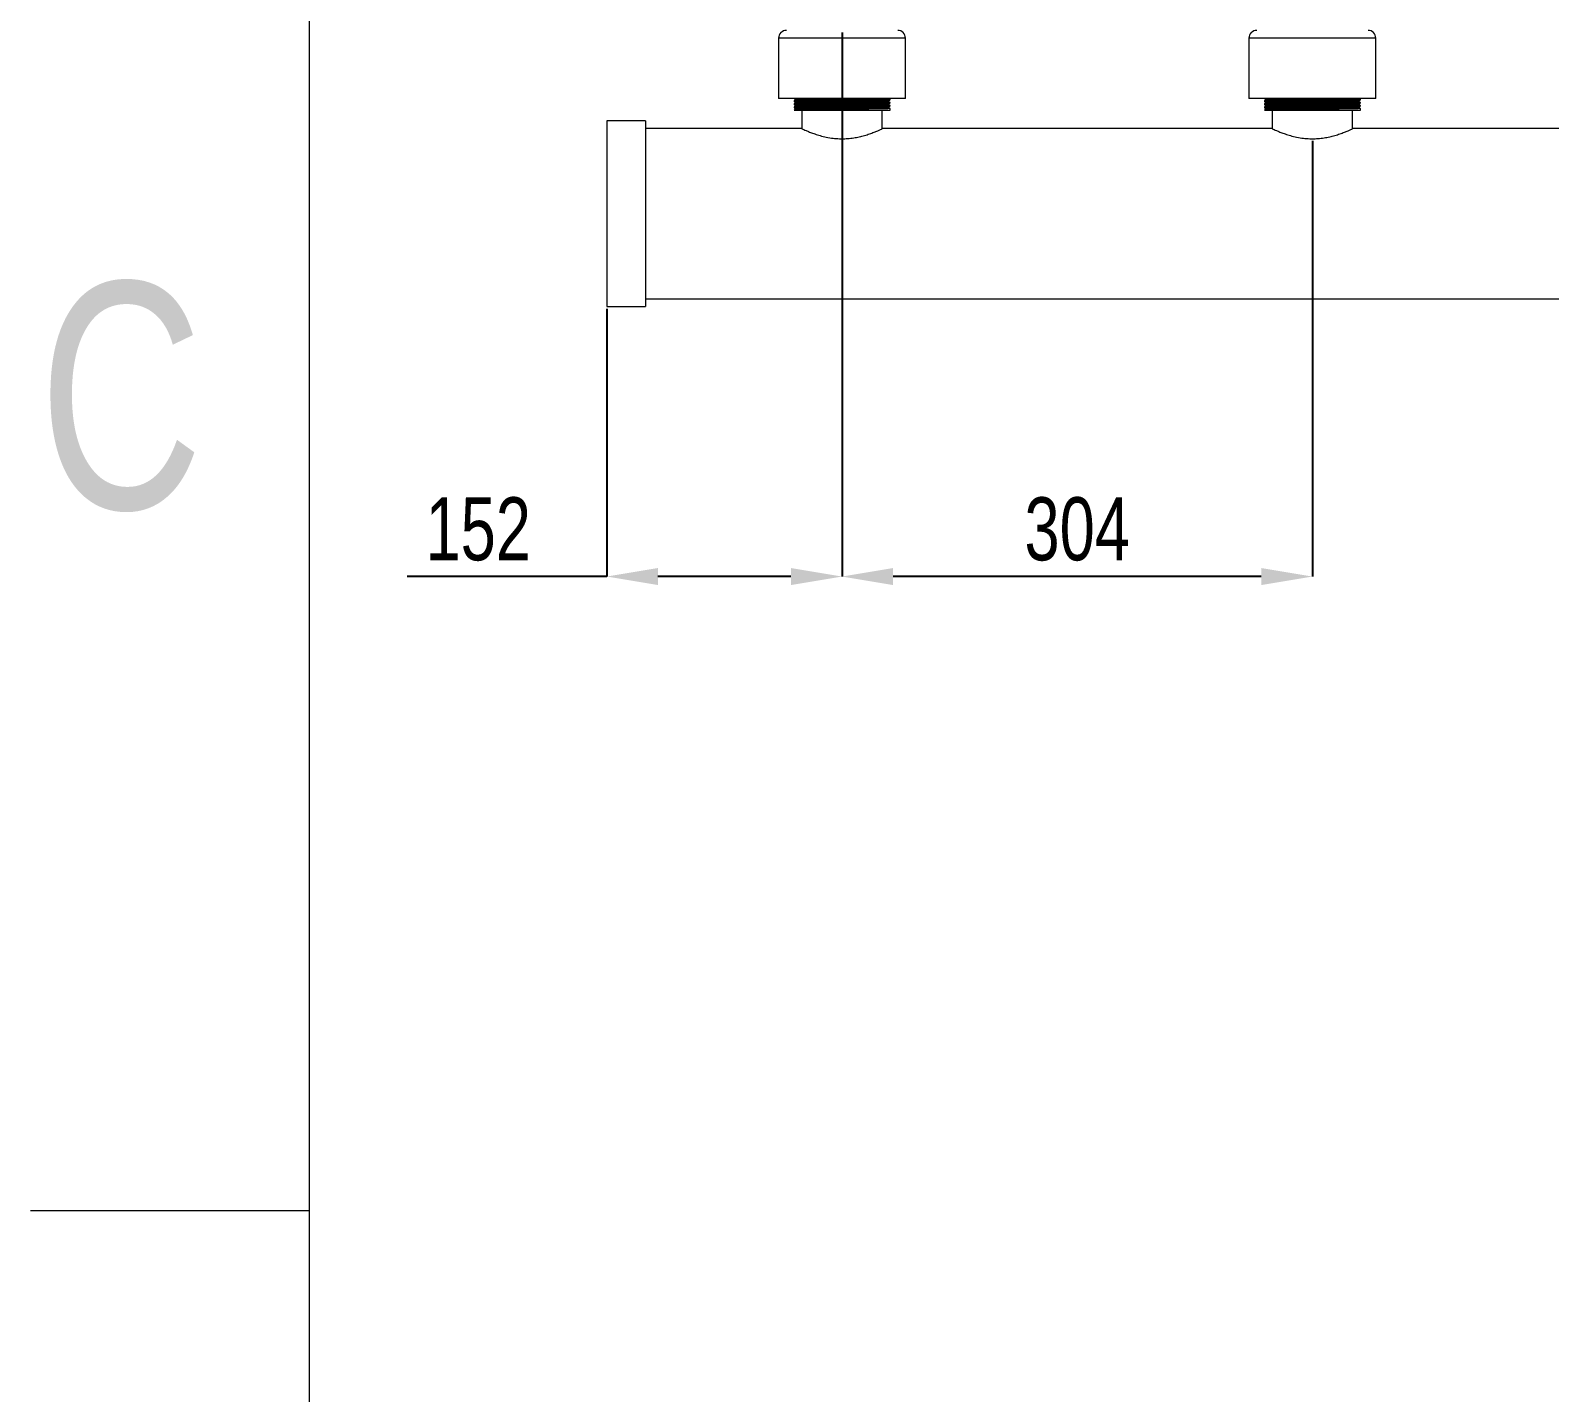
# Model space of a CAD drawing. Header units: millimetres. Extents: x 11948 to 22858, y 1146 to 11361.
# Drawn here: x 12890 to 13871, y 6518 to 7399 of the extents above; entities that cross this region are included whole.
import ezdxf

# ---------------------------------------------------------------- set-up
doc = ezdxf.new("R2010")
doc.units = ezdxf.units.MM
doc.linetypes.add('SLD-Solid', pattern=[0])
doc.styles.add('SLDTEXTSTYLE0', font='TXT', dxfattribs={"width": 0.75})
doc.dimstyles.new('SLDDIMSTYLE0', dxfattribs={"dimscale": 22, "dimtxt": 1.852083, "dimasz": 1.5, "dimexe": 0, "dimexo": 0.0625, "dimgap": 0.463021, "dimtad": 1, "dimdec": 0, "dimrnd": 1e-09, "dimzin": 12, "dimdsep": 46, "dimtxsty": 'SLDTEXTSTYLE0', "dimcen": 0.09, "dimadec": 0, "dimazin": 3, "dimtfac": 1, "dimtdec": 0, "dimtofl": 0, "dimtmove": 0, "dimatfit": 3, "dimfxl": 1, "dimfrac": 2, "dimtolj": 1, "dimtzin": 12, "dimarcsym": 0})

# ---------------------------------------------------------------- blocks, each defined once
blk = doc.blocks.new('*D3')
at = {"color": 0, "lineweight": -2, "transparency": 16777216}
for p, q in [((13414.15, 7397.39), (13414.15, 7045.84)), ((13262.15, 7218.89), (13262.15, 7045.84)), ((13262.15, 7045.84), (13133.15, 7045.84)), ((13381.15, 7045.84), (13295.15, 7045.84))]:
    blk.add_line(p, q, dxfattribs=at)
at = {"color": 0, "transparency": 16777216}
for points in [[(13295.15, 7051.34), (13295.15, 7040.34), (13262.15, 7045.84)], [(13381.15, 7051.34), (13381.15, 7040.34), (13414.15, 7045.84)]]:
    blk.add_solid(points, dxfattribs=at)
at = {"layer": 'Defpoints', "color": 0, "transparency": 16777216}
for p in [(13414.15, 7398.77), (13262.15, 7220.27), (13262.15, 7045.84)]:
    blk.add_point(p, dxfattribs=at)
at = {"color": 0, "transparency": 16777216, "insert": (13178.99, 7076.4), "char_height": 40.746, "attachment_point": 5, "style": 'SLDTEXTSTYLE0'}
blk.add_mtext('\\A1;152', dxfattribs=at)
blk = doc.blocks.new('*D14')
at = {"color": 0, "lineweight": -2, "transparency": 16777216}
for p, q in [((13414.15, 7327.36), (13414.15, 7045.84)), ((13718.15, 7327.36), (13718.15, 7045.84)), ((13685.15, 7045.84), (13447.15, 7045.84))]:
    blk.add_line(p, q, dxfattribs=at)
at = {"color": 0, "transparency": 16777216}
for points in [[(13447.15, 7051.34), (13447.15, 7040.34), (13414.15, 7045.84)], [(13685.15, 7051.34), (13685.15, 7040.34), (13718.15, 7045.84)]]:
    blk.add_solid(points, dxfattribs=at)
at = {"layer": 'Defpoints', "color": 0, "transparency": 16777216}
for p in [(13414.15, 7328.73), (13718.15, 7328.73), (13414.15, 7045.84)]:
    blk.add_point(p, dxfattribs=at)
at = {"color": 0, "transparency": 16777216, "insert": (13566.15, 7076.4), "char_height": 40.746, "attachment_point": 5, "style": 'SLDTEXTSTYLE0'}
blk.add_mtext('\\A1;304', dxfattribs=at)

msp = doc.modelspace()

# ---------------------------------------------------------------- linework, layer by layer
at = {"lineweight": 18}
msp.add_line((13069.69, 11163.87), (13069.69, 4510.23), dxfattribs=at)
at = {"linetype": 'SLD-Solid', "lineweight": 0}
for p, q in [((13373.15, 7393.77), (13373.15, 7354.77)), ((13455.15, 7393.77), (13373.15, 7393.77)), ((13455.15, 7354.77), (13455.15, 7393.77)), ((13677.15, 7393.77), (13677.15, 7354.77)), ((13759.15, 7393.77), (13677.15, 7393.77)), ((13759.15, 7354.77), (13759.15, 7393.77)), ((13455.15, 7354.77), (13373.15, 7354.77)), ((13759.15, 7354.77), (13677.15, 7354.77)), ((13383.15, 7353.27), (13383.15, 7352.77)), ((13383.15, 7351.27), (13383.15, 7350.77)), ((13383.15, 7349.27), (13383.15, 7348.77)), ((13383.15, 7347.27), (13445.15, 7347.27)), ((13384.23, 7354.14), (13384.23, 7353.9)), ((13384.23, 7352.14), (13384.23, 7351.9)), ((13384.23, 7350.14), (13384.23, 7349.9)), ((13384.23, 7348.14), (13384.23, 7347.9)), ((13388.15, 7347.27), (13388.15, 7335.27)), ((13440.15, 7335.27), (13440.15, 7347.27)), ((13444.06, 7352.89), (13444.06, 7353.14)), ((13444.06, 7350.89), (13444.06, 7351.14)), ((13444.06, 7348.89), (13444.06, 7349.14)), ((13445.15, 7353.77), (13445.15, 7354.27)), ((13445.15, 7351.77), (13445.15, 7352.27)), ((13445.15, 7349.77), (13445.15, 7350.27)), ((13445.15, 7347.27), (13445.15, 7348.27)), ((13687.15, 7353.27), (13687.15, 7352.77)), ((13687.15, 7351.27), (13687.15, 7350.77)), ((13687.15, 7349.27), (13687.15, 7348.77)), ((13687.15, 7347.27), (13749.15, 7347.27)), ((13688.23, 7354.14), (13688.23, 7353.9)), ((13688.23, 7352.14), (13688.23, 7351.9)), ((13688.23, 7350.14), (13688.23, 7349.9)), ((13688.23, 7348.14), (13688.23, 7347.9)), ((13692.15, 7347.27), (13692.15, 7335.27)), ((13744.15, 7335.27), (13744.15, 7347.27)), ((13748.06, 7352.89), (13748.06, 7353.14)), ((13748.06, 7350.89), (13748.06, 7351.14)), ((13748.06, 7348.89), (13748.06, 7349.14)), ((13749.15, 7353.77), (13749.15, 7354.27)), ((13749.15, 7351.77), (13749.15, 7352.27)), ((13749.15, 7349.77), (13749.15, 7350.27)), ((13749.15, 7347.27), (13749.15, 7348.27)), ((13287.15, 7340.27), (13262.15, 7340.27)), ((13262.15, 7340.27), (13262.15, 7220.27)), ((13287.15, 7340.27), (13287.15, 7220.27)), ((13388.15, 7335.27), (13287.15, 7335.27)), ((13692.15, 7335.27), (13440.15, 7335.27)), ((13996.15, 7335.27), (13744.15, 7335.27)), ((13262.15, 7220.27), (13287.15, 7220.27)), ((13287.15, 7225.27), (14575.15, 7225.27))]:
    msp.add_line(p, q, dxfattribs=at)
at = {"linetype": 'Continuous', "lineweight": 18}
msp.add_line((13069.69, 6636.03), (12889.54, 6636.03), dxfattribs=at)
at = {"linetype": 'SLD-Solid', "lineweight": 0, "flags": 128}
for points in [[(13383.15, 7354.76), (13383.69, 7354.45), (13384.23, 7354.14)], [(13383.15, 7352.76), (13383.69, 7352.45), (13384.23, 7352.14)], [(13383.15, 7350.76), (13383.69, 7350.45), (13384.23, 7350.14)], [(13383.15, 7348.76), (13383.69, 7348.45), (13384.23, 7348.14)], [(13445.14, 7350.27), (13444.6, 7350.59), (13444.06, 7350.9)], [(13445.14, 7348.27), (13444.6, 7348.59), (13444.06, 7348.9)], [(13687.15, 7350.76), (13687.69, 7350.45), (13688.23, 7350.14)], [(13687.15, 7348.76), (13687.69, 7348.45), (13688.23, 7348.14)], [(13749.14, 7350.27), (13748.6, 7350.59), (13748.06, 7350.9)], [(13749.14, 7348.27), (13748.6, 7348.59), (13748.06, 7348.9)]]:
    msp.add_lwpolyline(points, dxfattribs=at)
at = {"linetype": 'SLD-Solid', "lineweight": 0}
for centre, start, end in [((13378.15, 7393.77), 90, 180), ((13450.15, 7393.77), 0, 90), ((13682.15, 7393.77), 90, 180), ((13754.15, 7393.77), 0, 90)]:
    msp.add_arc(centre, 5, start, end, dxfattribs=at)
for points, knots in [([(13425.56, 7354.77), (13423.71, 7354.75), (13420.02, 7354.7), (13414.14, 7354.64), (13408.28, 7354.58), (13402.62, 7354.52), (13397.42, 7354.45), (13392.86, 7354.39), (13389.1, 7354.33), (13386.34, 7354.27), (13384.56, 7354.21), (13384.34, 7354.16), (13384.23, 7354.14)], [0, 0, 0, 0, 0.099872, 0.199507, 0.299142, 0.399941, 0.499962, 0.599259, 0.699978, 0.800307, 0.899437, 1, 1, 1, 1]), ([(13441.76, 7354.77), (13440.92, 7354.75), (13439.22, 7354.7), (13435.42, 7354.64), (13430.88, 7354.58), (13425.67, 7354.52), (13420.02, 7354.45), (13414.15, 7354.39), (13408.27, 7354.33), (13402.62, 7354.27), (13397.42, 7354.2), (13392.86, 7354.14), (13389.1, 7354.08), (13386.35, 7354.02), (13384.61, 7353.96), (13384.39, 7353.92), (13384.28, 7353.9)], [0, 0, 0, 0, 0.071224, 0.143658, 0.215069, 0.287001, 0.359491, 0.431145, 0.5028, 0.57529, 0.647222, 0.718633, 0.791067, 0.86322, 0.93451, 1, 1, 1, 1]), ([(13445.14, 7354.27), (13444.96, 7354.38), (13444.68, 7354.54), (13444.39, 7354.71), (13444.29, 7354.77)], [0, 0, 0, 0, 0.632699, 1, 1, 1, 1]), ([(13729.56, 7354.77), (13727.71, 7354.75), (13724.02, 7354.7), (13718.14, 7354.64), (13712.28, 7354.58), (13706.62, 7354.52), (13701.42, 7354.45), (13696.86, 7354.39), (13693.1, 7354.33), (13690.34, 7354.27), (13688.56, 7354.21), (13688.34, 7354.16), (13688.23, 7354.14)], [0, 0, 0, 0, 0.099872, 0.199507, 0.299143, 0.39994, 0.499962, 0.599259, 0.699978, 0.800307, 0.899437, 1, 1, 1, 1]), ([(13745.76, 7354.77), (13744.92, 7354.75), (13743.22, 7354.7), (13739.42, 7354.64), (13734.88, 7354.58), (13729.67, 7354.52), (13724.02, 7354.45), (13718.15, 7354.39), (13712.27, 7354.33), (13706.62, 7354.27), (13701.42, 7354.2), (13696.86, 7354.14), (13693.1, 7354.08), (13690.35, 7354.02), (13688.61, 7353.96), (13688.39, 7353.92), (13688.28, 7353.9)], [0, 0, 0, 0, 0.0712243, 0.1436581, 0.2150693, 0.2870011, 0.3594912, 0.4311456, 0.5027998, 0.5752901, 0.6472217, 0.718633, 0.7910668, 0.8632199, 0.9345102, 1, 1, 1, 1]), ([(13749.14, 7354.27), (13748.96, 7354.38), (13748.68, 7354.54), (13748.39, 7354.71), (13748.29, 7354.77)], [0, 0, 0, 0, 0.632716, 1, 1, 1, 1]), ([(13445.09, 7353.76), (13444.98, 7353.74), (13444.75, 7353.7), (13442.95, 7353.64), (13440.1, 7353.58), (13436.21, 7353.52), (13431.48, 7353.46), (13426.09, 7353.39), (13420.23, 7353.33), (13414.15, 7353.27), (13408.06, 7353.21), (13402.2, 7353.14), (13396.81, 7353.08), (13392.08, 7353.02), (13388.21, 7352.95), (13385.3, 7352.89), (13383.62, 7352.83), (13382.95, 7352.79), (13383.18, 7352.76), (13383.2, 7352.76)], [0, 0, 0, 0, 0.0569855, 0.1189037, 0.1815701, 0.2444823, 0.3065046, 0.3689784, 0.4319388, 0.4941724, 0.5564061, 0.6193668, 0.6818409, 0.7438629, 0.8067751, 0.8694414, 0.9313597, 0.9941726, 1, 1, 1, 1]), ([(13445.15, 7351.77), (13445.03, 7351.75), (13444.8, 7351.7), (13442.96, 7351.64), (13440.09, 7351.58), (13436.21, 7351.52), (13431.48, 7351.46), (13426.09, 7351.39), (13420.23, 7351.33), (13414.15, 7351.27), (13408.06, 7351.21), (13402.2, 7351.14), (13396.81, 7351.08), (13392.08, 7351.02), (13388.21, 7350.95), (13385.3, 7350.89), (13383.62, 7350.83), (13382.95, 7350.79), (13383.18, 7350.76), (13383.2, 7350.76)], [0, 0, 0, 0, 0.062449, 0.124009, 0.186312, 0.24886, 0.310522, 0.372634, 0.43523, 0.497103, 0.558976, 0.621572, 0.683684, 0.745347, 0.807895, 0.870198, 0.931757, 0.994206, 1, 1, 1, 1]), ([(13445.09, 7349.76), (13444.98, 7349.74), (13444.75, 7349.7), (13442.95, 7349.64), (13440.1, 7349.58), (13436.21, 7349.52), (13431.48, 7349.46), (13426.09, 7349.39), (13420.23, 7349.33), (13414.15, 7349.27), (13408.06, 7349.21), (13402.2, 7349.14), (13396.81, 7349.08), (13392.08, 7349.02), (13388.21, 7348.95), (13385.3, 7348.89), (13383.62, 7348.83), (13382.95, 7348.79), (13383.18, 7348.76), (13383.2, 7348.76)], [0, 0, 0, 0, 0.0569855, 0.1189038, 0.1815701, 0.2444823, 0.3065046, 0.3689784, 0.4319388, 0.4941724, 0.5564061, 0.6193668, 0.6818408, 0.7438629, 0.8067751, 0.8694414, 0.9313597, 0.9941726, 1, 1, 1, 1]), ([(13445.09, 7354.27), (13445.11, 7354.27), (13445.35, 7354.25), (13444.67, 7354.2), (13442.99, 7354.14), (13440.09, 7354.08), (13436.21, 7354.02), (13431.48, 7353.96), (13426.09, 7353.89), (13420.23, 7353.83), (13414.15, 7353.77), (13408.06, 7353.71), (13402.2, 7353.64), (13396.81, 7353.58), (13392.09, 7353.52), (13388.2, 7353.45), (13385.34, 7353.39), (13383.49, 7353.33), (13383.26, 7353.29), (13383.15, 7353.27)], [0, 0, 0, 0, 0.005794, 0.068243, 0.129802, 0.192105, 0.254653, 0.316316, 0.378428, 0.441024, 0.502897, 0.56477, 0.627366, 0.689478, 0.75114, 0.813688, 0.875991, 0.937551, 1, 1, 1, 1]), ([(13384.23, 7353.9), (13384.05, 7353.79), (13383.69, 7353.59), (13383.33, 7353.38), (13383.15, 7353.27)], [0, 0, 0, 0, 0.499979, 1, 1, 1, 1]), ([(13445.09, 7352.27), (13445.11, 7352.27), (13445.35, 7352.25), (13444.67, 7352.2), (13442.99, 7352.14), (13440.09, 7352.08), (13436.21, 7352.02), (13431.48, 7351.96), (13426.09, 7351.89), (13420.23, 7351.83), (13414.15, 7351.77), (13408.06, 7351.71), (13402.2, 7351.64), (13396.81, 7351.58), (13392.09, 7351.52), (13388.2, 7351.45), (13385.34, 7351.39), (13383.49, 7351.33), (13383.26, 7351.29), (13383.15, 7351.27)], [0, 0, 0, 0, 0.005794, 0.068243, 0.129802, 0.192105, 0.254653, 0.316316, 0.378428, 0.441024, 0.502897, 0.56477, 0.627366, 0.689478, 0.75114, 0.813688, 0.875991, 0.937551, 1, 1, 1, 1]), ([(13384.23, 7351.9), (13384.05, 7351.79), (13383.69, 7351.59), (13383.33, 7351.38), (13383.15, 7351.27)], [0, 0, 0, 0, 0.499979, 1, 1, 1, 1]), ([(13445.09, 7350.27), (13445.11, 7350.27), (13445.35, 7350.25), (13444.67, 7350.2), (13442.99, 7350.14), (13440.09, 7350.08), (13436.21, 7350.02), (13431.48, 7349.96), (13426.09, 7349.89), (13420.23, 7349.83), (13414.15, 7349.77), (13408.06, 7349.71), (13402.2, 7349.64), (13396.81, 7349.58), (13392.09, 7349.52), (13388.2, 7349.45), (13385.34, 7349.39), (13383.49, 7349.33), (13383.26, 7349.29), (13383.15, 7349.27)], [0, 0, 0, 0, 0.005794, 0.068243, 0.129802, 0.192105, 0.254653, 0.316316, 0.378428, 0.441024, 0.502897, 0.56477, 0.627366, 0.689478, 0.75114, 0.813688, 0.875991, 0.937551, 1, 1, 1, 1]), ([(13384.23, 7349.9), (13384.05, 7349.79), (13383.69, 7349.59), (13383.33, 7349.38), (13383.15, 7349.27)], [0, 0, 0, 0, 0.499956, 1, 1, 1, 1]), ([(13445.09, 7348.27), (13445.11, 7348.27), (13445.35, 7348.25), (13444.67, 7348.2), (13442.99, 7348.14), (13440.09, 7348.08), (13436.21, 7348.02), (13431.48, 7347.96), (13426.09, 7347.89), (13420.23, 7347.83), (13414.15, 7347.77), (13408.06, 7347.71), (13402.2, 7347.64), (13396.81, 7347.58), (13392.09, 7347.52), (13388.2, 7347.45), (13385.34, 7347.39), (13383.49, 7347.33), (13383.26, 7347.29), (13383.15, 7347.27)], [0, 0, 0, 0, 0.0057937, 0.0682427, 0.1298022, 0.1921054, 0.2546532, 0.3163161, 0.3784279, 0.4410236, 0.5028967, 0.5647698, 0.6273657, 0.6894778, 0.7511405, 0.8136882, 0.8759915, 0.937551, 1, 1, 1, 1]), ([(13384.23, 7347.9), (13384.05, 7347.79), (13383.69, 7347.59), (13383.33, 7347.38), (13383.15, 7347.27)], [0, 0, 0, 0, 0.500003, 1, 1, 1, 1]), ([(13444.01, 7353.14), (13443.9, 7353.12), (13443.68, 7353.08), (13441.95, 7353.02), (13439.19, 7352.95), (13435.44, 7352.89), (13430.88, 7352.83), (13425.67, 7352.77), (13420.02, 7352.7), (13414.15, 7352.64), (13408.27, 7352.58), (13402.62, 7352.52), (13397.42, 7352.45), (13392.86, 7352.39), (13389.1, 7352.33), (13386.34, 7352.27), (13384.56, 7352.21), (13384.34, 7352.16), (13384.23, 7352.14)], [0, 0, 0, 0, 0.057219, 0.119507, 0.182548, 0.245834, 0.308227, 0.371074, 0.43441, 0.497015, 0.559621, 0.622957, 0.685804, 0.748197, 0.811483, 0.874524, 0.936812, 1, 1, 1, 1]), ([(13444.01, 7351.14), (13443.9, 7351.12), (13443.68, 7351.08), (13441.95, 7351.02), (13439.19, 7350.95), (13435.44, 7350.89), (13430.88, 7350.83), (13425.67, 7350.77), (13420.02, 7350.7), (13414.15, 7350.64), (13408.27, 7350.58), (13402.62, 7350.52), (13397.42, 7350.45), (13392.86, 7350.39), (13389.1, 7350.33), (13386.34, 7350.27), (13384.56, 7350.21), (13384.34, 7350.16), (13384.23, 7350.14)], [0, 0, 0, 0, 0.057219, 0.119507, 0.182548, 0.245834, 0.308227, 0.371074, 0.43441, 0.497015, 0.559621, 0.622957, 0.685804, 0.748197, 0.811483, 0.874524, 0.936812, 1, 1, 1, 1]), ([(13444.01, 7349.14), (13443.9, 7349.12), (13443.68, 7349.08), (13441.95, 7349.02), (13439.19, 7348.95), (13435.44, 7348.89), (13430.88, 7348.83), (13425.67, 7348.77), (13420.02, 7348.7), (13414.15, 7348.64), (13408.27, 7348.58), (13402.62, 7348.52), (13397.42, 7348.45), (13392.86, 7348.39), (13389.1, 7348.33), (13386.34, 7348.27), (13384.56, 7348.21), (13384.34, 7348.16), (13384.23, 7348.14)], [0, 0, 0, 0, 0.057219, 0.119507, 0.182548, 0.245834, 0.308227, 0.371074, 0.43441, 0.497015, 0.559621, 0.622957, 0.685804, 0.748197, 0.811483, 0.874524, 0.936812, 1, 1, 1, 1]), ([(13444.06, 7352.89), (13443.95, 7352.87), (13443.73, 7352.83), (13441.95, 7352.77), (13439.19, 7352.7), (13435.44, 7352.64), (13430.88, 7352.58), (13425.67, 7352.52), (13420.02, 7352.45), (13414.15, 7352.39), (13408.27, 7352.33), (13402.62, 7352.27), (13397.42, 7352.2), (13392.86, 7352.14), (13389.1, 7352.08), (13386.35, 7352.02), (13384.61, 7351.96), (13384.39, 7351.92), (13384.28, 7351.9)], [0, 0, 0, 0, 0.063188, 0.125476, 0.188517, 0.251803, 0.314196, 0.377043, 0.440379, 0.502984, 0.56559, 0.628926, 0.691773, 0.754166, 0.817452, 0.880493, 0.942781, 1, 1, 1, 1]), ([(13444.06, 7350.89), (13443.95, 7350.87), (13443.73, 7350.83), (13441.95, 7350.77), (13439.19, 7350.7), (13435.44, 7350.64), (13430.88, 7350.58), (13425.67, 7350.52), (13420.02, 7350.45), (13414.15, 7350.39), (13408.27, 7350.33), (13402.62, 7350.27), (13397.42, 7350.2), (13392.86, 7350.14), (13389.1, 7350.08), (13386.35, 7350.02), (13384.61, 7349.96), (13384.39, 7349.92), (13384.28, 7349.9)], [0, 0, 0, 0, 0.063188, 0.125476, 0.188517, 0.251803, 0.314196, 0.377043, 0.440379, 0.502984, 0.56559, 0.628926, 0.691773, 0.754166, 0.817452, 0.880493, 0.942781, 1, 1, 1, 1]), ([(13444.06, 7348.89), (13443.95, 7348.87), (13443.73, 7348.83), (13441.95, 7348.77), (13439.19, 7348.7), (13435.44, 7348.64), (13430.88, 7348.58), (13425.67, 7348.52), (13420.02, 7348.45), (13414.15, 7348.39), (13408.27, 7348.33), (13402.62, 7348.27), (13397.42, 7348.2), (13392.86, 7348.14), (13389.1, 7348.08), (13386.35, 7348.02), (13384.61, 7347.96), (13384.39, 7347.92), (13384.28, 7347.9)], [0, 0, 0, 0, 0.063188, 0.125476, 0.188517, 0.251803, 0.314196, 0.377043, 0.440379, 0.502984, 0.56559, 0.628926, 0.691773, 0.754166, 0.817452, 0.880493, 0.942781, 1, 1, 1, 1]), ([(13444.06, 7353.14), (13444.24, 7353.24), (13444.6, 7353.45), (13444.96, 7353.66), (13445.14, 7353.76)], [0, 0, 0, 0, 0.500024, 1, 1, 1, 1]), ([(13445.14, 7352.27), (13444.96, 7352.38), (13444.6, 7352.58), (13444.24, 7352.79), (13444.06, 7352.9)], [0, 0, 0, 0, 0.502503, 1, 1, 1, 1]), ([(13444.06, 7351.14), (13444.24, 7351.24), (13444.6, 7351.45), (13444.96, 7351.66), (13445.14, 7351.76)], [0, 0, 0, 0, 0.500024, 1, 1, 1, 1]), ([(13444.06, 7349.14), (13444.24, 7349.24), (13444.6, 7349.45), (13444.96, 7349.66), (13445.14, 7349.76)], [0, 0, 0, 0, 0.499976, 1, 1, 1, 1]), ([(13749.09, 7353.76), (13748.98, 7353.74), (13748.75, 7353.7), (13746.95, 7353.64), (13744.1, 7353.58), (13740.21, 7353.52), (13735.48, 7353.46), (13730.09, 7353.39), (13724.23, 7353.33), (13718.15, 7353.27), (13712.06, 7353.21), (13706.2, 7353.14), (13700.81, 7353.08), (13696.08, 7353.02), (13692.21, 7352.95), (13689.3, 7352.89), (13687.62, 7352.83), (13686.95, 7352.79), (13687.18, 7352.76), (13687.2, 7352.76)], [0, 0, 0, 0, 0.056986, 0.118904, 0.18157, 0.244482, 0.306504, 0.368978, 0.431939, 0.494173, 0.556406, 0.619367, 0.681841, 0.743863, 0.806775, 0.869441, 0.93136, 0.994173, 1, 1, 1, 1]), ([(13749.15, 7351.77), (13749.03, 7351.75), (13748.8, 7351.7), (13746.96, 7351.64), (13744.09, 7351.58), (13740.21, 7351.52), (13735.48, 7351.46), (13730.09, 7351.39), (13724.23, 7351.33), (13718.15, 7351.27), (13712.06, 7351.21), (13706.2, 7351.14), (13700.81, 7351.08), (13696.08, 7351.02), (13692.21, 7350.95), (13689.3, 7350.89), (13687.62, 7350.83), (13686.95, 7350.79), (13687.18, 7350.76), (13687.2, 7350.76)], [0, 0, 0, 0, 0.062449, 0.124009, 0.186312, 0.248859, 0.310522, 0.372634, 0.43523, 0.497103, 0.558976, 0.621572, 0.683684, 0.745347, 0.807895, 0.870198, 0.931757, 0.994206, 1, 1, 1, 1]), ([(13749.09, 7349.76), (13748.98, 7349.74), (13748.75, 7349.7), (13746.95, 7349.64), (13744.1, 7349.58), (13740.21, 7349.52), (13735.48, 7349.46), (13730.09, 7349.39), (13724.23, 7349.33), (13718.15, 7349.27), (13712.06, 7349.21), (13706.2, 7349.14), (13700.81, 7349.08), (13696.08, 7349.02), (13692.21, 7348.95), (13689.3, 7348.89), (13687.62, 7348.83), (13686.95, 7348.79), (13687.18, 7348.76), (13687.2, 7348.76)], [0, 0, 0, 0, 0.056986, 0.118904, 0.18157, 0.244482, 0.306504, 0.368978, 0.431939, 0.494173, 0.556406, 0.619367, 0.681841, 0.743863, 0.806775, 0.869441, 0.93136, 0.994173, 1, 1, 1, 1]), ([(13687.15, 7354.76), (13687.33, 7354.66), (13687.69, 7354.45), (13688.05, 7354.24), (13688.23, 7354.14)], [0, 0, 0, 0, 0.502503, 1, 1, 1, 1]), ([(13749.09, 7354.27), (13749.11, 7354.27), (13749.35, 7354.25), (13748.67, 7354.2), (13746.99, 7354.14), (13744.09, 7354.08), (13740.21, 7354.02), (13735.48, 7353.96), (13730.09, 7353.89), (13724.23, 7353.83), (13718.15, 7353.77), (13712.06, 7353.71), (13706.2, 7353.64), (13700.81, 7353.58), (13696.09, 7353.52), (13692.2, 7353.45), (13689.34, 7353.39), (13687.49, 7353.33), (13687.26, 7353.29), (13687.15, 7353.27)], [0, 0, 0, 0, 0.005794, 0.068243, 0.129802, 0.192105, 0.254653, 0.316316, 0.378428, 0.441024, 0.502897, 0.56477, 0.627366, 0.689478, 0.751141, 0.813688, 0.875991, 0.937551, 1, 1, 1, 1]), ([(13687.15, 7352.76), (13687.33, 7352.66), (13687.69, 7352.45), (13688.05, 7352.24), (13688.23, 7352.14)], [0, 0, 0, 0, 0.502503, 1, 1, 1, 1]), ([(13749.09, 7352.27), (13749.11, 7352.27), (13749.35, 7352.25), (13748.67, 7352.2), (13746.99, 7352.14), (13744.09, 7352.08), (13740.21, 7352.02), (13735.48, 7351.96), (13730.09, 7351.89), (13724.23, 7351.83), (13718.15, 7351.77), (13712.06, 7351.71), (13706.2, 7351.64), (13700.81, 7351.58), (13696.09, 7351.52), (13692.2, 7351.45), (13689.34, 7351.39), (13687.49, 7351.33), (13687.26, 7351.29), (13687.15, 7351.27)], [0, 0, 0, 0, 0.005794, 0.068243, 0.129802, 0.192105, 0.254653, 0.316316, 0.378428, 0.441024, 0.502897, 0.56477, 0.627366, 0.689478, 0.751141, 0.813688, 0.875991, 0.937551, 1, 1, 1, 1]), ([(13749.09, 7350.27), (13749.11, 7350.27), (13749.35, 7350.25), (13748.67, 7350.2), (13746.99, 7350.14), (13744.09, 7350.08), (13740.21, 7350.02), (13735.48, 7349.96), (13730.09, 7349.89), (13724.23, 7349.83), (13718.15, 7349.77), (13712.06, 7349.71), (13706.2, 7349.64), (13700.81, 7349.58), (13696.09, 7349.52), (13692.2, 7349.45), (13689.34, 7349.39), (13687.49, 7349.33), (13687.26, 7349.29), (13687.15, 7349.27)], [0, 0, 0, 0, 0.005794, 0.068243, 0.129802, 0.192105, 0.254653, 0.316316, 0.378428, 0.441024, 0.502897, 0.56477, 0.627366, 0.689478, 0.751141, 0.813688, 0.875991, 0.937551, 1, 1, 1, 1]), ([(13688.23, 7349.9), (13688.05, 7349.79), (13687.69, 7349.59), (13687.33, 7349.38), (13687.15, 7349.27)], [0, 0, 0, 0, 0.499976, 1, 1, 1, 1]), ([(13749.09, 7348.27), (13749.11, 7348.27), (13749.35, 7348.25), (13748.67, 7348.2), (13746.99, 7348.14), (13744.09, 7348.08), (13740.21, 7348.02), (13735.48, 7347.96), (13730.09, 7347.89), (13724.23, 7347.83), (13718.15, 7347.77), (13712.06, 7347.71), (13706.2, 7347.64), (13700.81, 7347.58), (13696.09, 7347.52), (13692.2, 7347.45), (13689.34, 7347.39), (13687.49, 7347.33), (13687.26, 7347.29), (13687.15, 7347.27)], [0, 0, 0, 0, 0.0057937, 0.0682427, 0.1298022, 0.1921054, 0.2546531, 0.316316, 0.378428, 0.4410236, 0.5028969, 0.56477, 0.6273657, 0.6894776, 0.7511406, 0.8136882, 0.8759915, 0.937551, 1, 1, 1, 1]), ([(13688.23, 7347.9), (13688.05, 7347.79), (13687.69, 7347.59), (13687.33, 7347.38), (13687.15, 7347.27)], [0, 0, 0, 0, 0.500024, 1, 1, 1, 1]), ([(13748.01, 7353.14), (13747.9, 7353.12), (13747.68, 7353.08), (13745.95, 7353.02), (13743.19, 7352.95), (13739.44, 7352.89), (13734.88, 7352.83), (13729.67, 7352.77), (13724.02, 7352.7), (13718.15, 7352.64), (13712.27, 7352.58), (13706.62, 7352.52), (13701.42, 7352.45), (13696.86, 7352.39), (13693.1, 7352.33), (13690.34, 7352.27), (13688.56, 7352.21), (13688.34, 7352.16), (13688.23, 7352.14)], [0, 0, 0, 0, 0.057219, 0.119507, 0.182548, 0.245834, 0.308227, 0.371075, 0.43441, 0.497016, 0.559621, 0.622956, 0.685804, 0.748197, 0.811483, 0.874524, 0.936812, 1, 1, 1, 1]), ([(13748.01, 7351.14), (13747.9, 7351.12), (13747.68, 7351.08), (13745.95, 7351.02), (13743.19, 7350.95), (13739.44, 7350.89), (13734.88, 7350.83), (13729.67, 7350.77), (13724.02, 7350.7), (13718.15, 7350.64), (13712.27, 7350.58), (13706.62, 7350.52), (13701.42, 7350.45), (13696.86, 7350.39), (13693.1, 7350.33), (13690.34, 7350.27), (13688.56, 7350.21), (13688.34, 7350.16), (13688.23, 7350.14)], [0, 0, 0, 0, 0.057219, 0.119507, 0.182548, 0.245834, 0.308227, 0.371075, 0.43441, 0.497016, 0.559621, 0.622956, 0.685804, 0.748197, 0.811483, 0.874524, 0.936812, 1, 1, 1, 1]), ([(13748.01, 7349.14), (13747.9, 7349.12), (13747.68, 7349.08), (13745.95, 7349.02), (13743.19, 7348.95), (13739.44, 7348.89), (13734.88, 7348.83), (13729.67, 7348.77), (13724.02, 7348.7), (13718.15, 7348.64), (13712.27, 7348.58), (13706.62, 7348.52), (13701.42, 7348.45), (13696.86, 7348.39), (13693.1, 7348.33), (13690.34, 7348.27), (13688.56, 7348.21), (13688.34, 7348.16), (13688.23, 7348.14)], [0, 0, 0, 0, 0.057219, 0.119507, 0.182548, 0.245834, 0.308227, 0.371075, 0.43441, 0.497016, 0.559621, 0.622956, 0.685804, 0.748197, 0.811483, 0.874524, 0.936812, 1, 1, 1, 1]), ([(13748.06, 7352.89), (13747.95, 7352.87), (13747.73, 7352.83), (13745.95, 7352.77), (13743.19, 7352.7), (13739.44, 7352.64), (13734.88, 7352.58), (13729.67, 7352.52), (13724.02, 7352.45), (13718.15, 7352.39), (13712.27, 7352.33), (13706.62, 7352.27), (13701.42, 7352.2), (13696.86, 7352.14), (13693.1, 7352.08), (13690.35, 7352.02), (13688.61, 7351.96), (13688.39, 7351.92), (13688.28, 7351.9)], [0, 0, 0, 0, 0.063188, 0.125476, 0.188517, 0.251803, 0.314196, 0.377044, 0.440379, 0.502985, 0.56559, 0.628925, 0.691773, 0.754166, 0.817452, 0.880493, 0.942781, 1, 1, 1, 1]), ([(13748.06, 7350.89), (13747.95, 7350.87), (13747.73, 7350.83), (13745.95, 7350.77), (13743.19, 7350.7), (13739.44, 7350.64), (13734.88, 7350.58), (13729.67, 7350.52), (13724.02, 7350.45), (13718.15, 7350.39), (13712.27, 7350.33), (13706.62, 7350.27), (13701.42, 7350.2), (13696.86, 7350.14), (13693.1, 7350.08), (13690.35, 7350.02), (13688.61, 7349.96), (13688.39, 7349.92), (13688.28, 7349.9)], [0, 0, 0, 0, 0.063188, 0.125476, 0.188517, 0.251803, 0.314196, 0.377044, 0.440379, 0.502985, 0.56559, 0.628925, 0.691773, 0.754166, 0.817452, 0.880493, 0.942781, 1, 1, 1, 1]), ([(13748.06, 7348.89), (13747.95, 7348.87), (13747.73, 7348.83), (13745.95, 7348.77), (13743.19, 7348.7), (13739.44, 7348.64), (13734.88, 7348.58), (13729.67, 7348.52), (13724.02, 7348.45), (13718.15, 7348.39), (13712.27, 7348.33), (13706.62, 7348.27), (13701.42, 7348.2), (13696.86, 7348.14), (13693.1, 7348.08), (13690.35, 7348.02), (13688.61, 7347.96), (13688.39, 7347.92), (13688.28, 7347.9)], [0, 0, 0, 0, 0.0631883, 0.1254756, 0.1885167, 0.251803, 0.3141959, 0.3770436, 0.4403792, 0.5029845, 0.5655897, 0.6289255, 0.6917731, 0.754166, 0.8174524, 0.8804934, 0.9427807, 1, 1, 1, 1]), ([(13748.06, 7353.14), (13748.24, 7353.24), (13748.6, 7353.45), (13748.96, 7353.66), (13749.14, 7353.76)], [0, 0, 0, 0, 0.500019, 1, 1, 1, 1]), ([(13749.14, 7352.27), (13748.96, 7352.38), (13748.6, 7352.58), (13748.24, 7352.79), (13748.06, 7352.9)], [0, 0, 0, 0, 0.502503, 1, 1, 1, 1]), ([(13748.06, 7351.14), (13748.24, 7351.24), (13748.6, 7351.45), (13748.96, 7351.66), (13749.14, 7351.76)], [0, 0, 0, 0, 0.500019, 1, 1, 1, 1]), ([(13748.06, 7349.14), (13748.24, 7349.24), (13748.6, 7349.45), (13748.96, 7349.66), (13749.14, 7349.76)], [0, 0, 0, 0, 0.499971, 1, 1, 1, 1]), ([(13388.15, 7335.27), (13388.21, 7335.24), (13388.33, 7335.18), (13389.34, 7334.71), (13390.9, 7334.01), (13393.05, 7333.11), (13395.77, 7332.08), (13399.06, 7330.99), (13402.91, 7329.96), (13407.12, 7329.18), (13411.53, 7328.74), (13415.77, 7328.7), (13419.83, 7329.02), (13423.57, 7329.6), (13427.12, 7330.4), (13430.46, 7331.38), (13433.54, 7332.45), (13436.2, 7333.5), (13438.3, 7334.41), (13439.6, 7335.01), (13440.18, 7335.28), (13440.09, 7335.24), (13440.07, 7335.23)], [0, 0, 0, 0, 0.049084, 0.099679, 0.148742, 0.199089, 0.250921, 0.304072, 0.359209, 0.416126, 0.468003, 0.521754, 0.568408, 0.616366, 0.664221, 0.713204, 0.766343, 0.82091, 0.875838, 0.932625, 0.983327, 1, 1, 1, 1]), ([(13692.15, 7335.27), (13692.21, 7335.24), (13692.33, 7335.18), (13693.34, 7334.71), (13694.9, 7334.01), (13697.05, 7333.11), (13699.77, 7332.08), (13703.06, 7330.99), (13706.91, 7329.96), (13711.12, 7329.18), (13715.53, 7328.74), (13719.77, 7328.7), (13723.83, 7329.02), (13727.57, 7329.6), (13731.12, 7330.4), (13734.46, 7331.38), (13737.54, 7332.45), (13740.2, 7333.5), (13742.3, 7334.41), (13743.6, 7335.01), (13744.18, 7335.28), (13744.09, 7335.24), (13744.07, 7335.23)], [0, 0, 0, 0, 0.049084, 0.099679, 0.148742, 0.199089, 0.250921, 0.304072, 0.359209, 0.416126, 0.468003, 0.521754, 0.568408, 0.616366, 0.664221, 0.713204, 0.766343, 0.82091, 0.875838, 0.932625, 0.983327, 1, 1, 1, 1])]:
    msp.add_open_spline(points, degree=3, knots=knots, dxfattribs=at)
for points in [[(13688.23, 7353.9), (13688.05, 7353.79), (13687.69, 7353.59), (13687.33, 7353.38), (13687.15, 7353.27)], [(13688.23, 7351.9), (13688.05, 7351.79), (13687.69, 7351.59), (13687.33, 7351.38), (13687.15, 7351.27)]]:
    msp.add_open_spline(points, degree=3, dxfattribs=at)

# ---------------------------------------------------------------- texts
at = {"linetype": 'Continuous', "lineweight": 18, "insert": (12948.06, 7235.96), "char_height": 146.43, "attachment_point": 2, "style": 'SLDTEXTSTYLE0'}
msp.add_mtext('C', dxfattribs=at)

# ---------------------------------------------------------------- dimensions: what is measured, and where the dimension line sits
dim = msp.add_linear_dim(base=(13262.15, 7045.84), p1=(13414.15, 7398.77), p2=(13262.15, 7220.27), dimstyle='SLDDIMSTYLE0')
dim.commit()
dim.dimension.update_dxf_attribs({"geometry": '*D3', "text_midpoint": (13178.99, 7045.84), "dimtype": 160})
dim = msp.add_linear_dim(base=(13414.15, 7045.84), p1=(13718.15, 7328.73), p2=(13414.15, 7328.73), dimstyle='SLDDIMSTYLE0')
dim.commit()
dim.dimension.update_dxf_attribs({"geometry": '*D14', "text_midpoint": (13566.15, 7076.4)})

doc.saveas('drawing.dxf')
